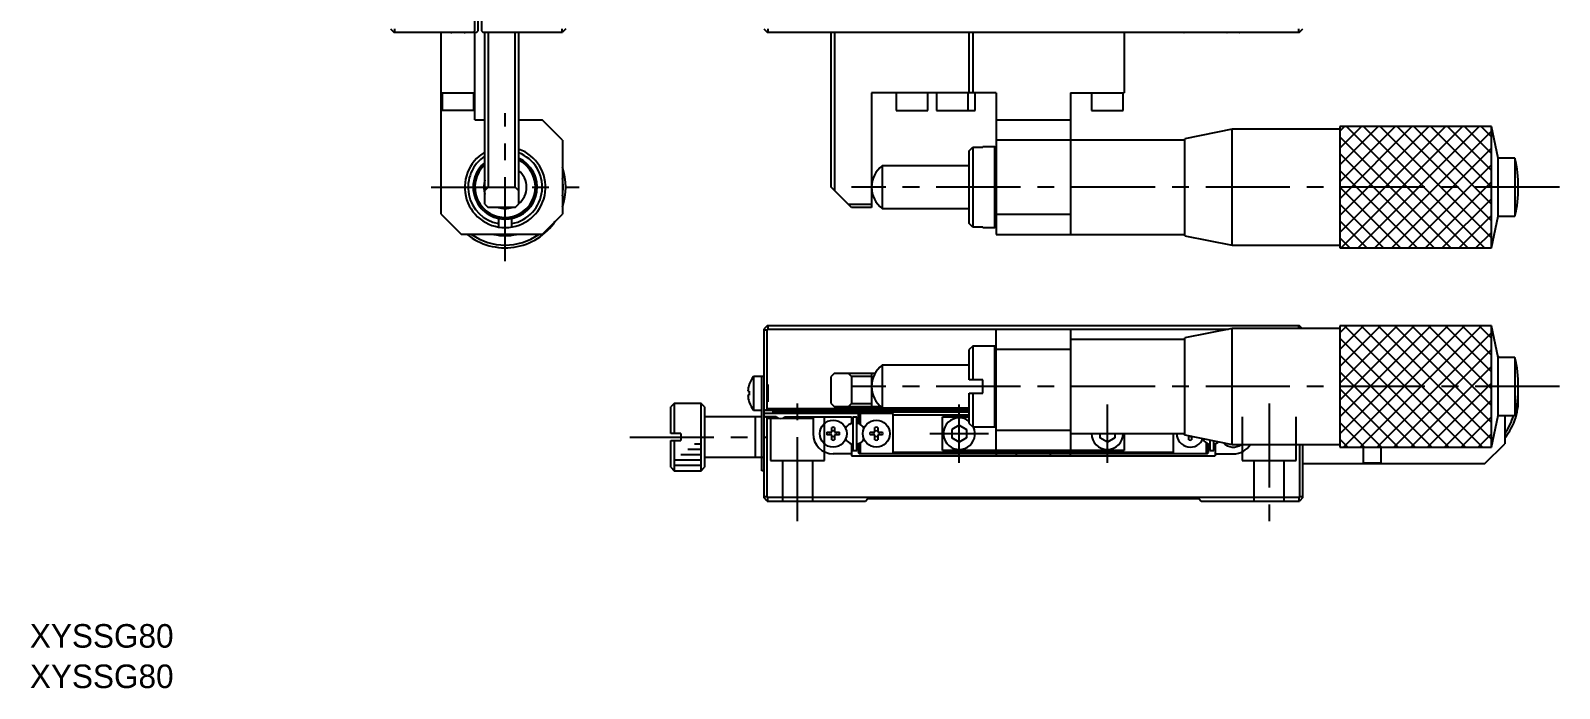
# Model space of a CAD drawing. Extents: x -18 to 390, y 9 to 263.
# Drawn here: x -18.4 to 208.5, y 9.1 to 106.7 of the extents above; entities that cross this region are included whole.
import ezdxf

# ---------------------------------------------------------------- set-up
doc = ezdxf.new("R2010")
doc.units = 0
doc.header["$LTSCALE"] = 10
doc.linetypes.add('CENTER', pattern=[2, 1.25, -0.25, 0.25, -0.25])
doc.linetypes.add('DASHED', pattern=[3.5, 2, -1.5])
doc.layers.get('0').update_dxf_attribs({"linetype": 'CONTINUOUS'})
doc.layers.add('CENTER', color=1, linetype='CENTER')
doc.styles.get("Standard").update_dxf_attribs({"font": 'FGP教科書体NT-M'})

msp = doc.modelspace()

# ---------------------------------------------------------------- linework, layer by layer
at = {"color": 7, "linetype": 'CONTINUOUS'}
for p, q in [((47.5, 106.665), (47.5, 127.465)), ((48, 106.665), (48, 127.465)), ((48.5, 119.465), (48.5, 106.665)), ((35, 106.965), (35.5, 106.465)), ((35.6, 106.465), (35.6, 106.965)), ((60.4, 106.965), (60.4, 106.465)), ((61, 106.965), (60.5, 106.465)), ((90.4, 106.965), (90.9, 106.465)), ((91, 106.965), (91, 106.465)), ((169.8, 106.465), (169.8, 106.965)), ((169.9, 106.465), (170.4, 106.965)), ((35.5, 106.465), (47.8, 106.465)), ((42.5, 79.465), (42.5, 106.465)), ((44.05, 106.409268), (44.071291, 106.409268)), ((45.928709, 106.409268), (45.95, 106.409268)), ((47.3, 106.465), (47.5, 106.665)), ((47.5, 93.465), (47.5, 106.465)), ((47.8, 106.465), (48, 106.665)), ((48.5, 106.665), (48.7, 106.465)), ((48.7, 106.465), (60.5, 106.465)), ((49, 80.965), (49, 106.465)), ((49.5, 106.465), (49.5, 83.465)), ((53.5, 83.465), (53.5, 106.465)), ((54, 106.465), (54, 80.965)), ((90.9, 106.465), (169.9, 106.465)), ((99.75, 106.409268), (99.771291, 106.409268)), ((100.4, 83.465), (100.4, 106.465)), ((100.9, 106.465), (100.9, 82.965)), ((120.9, 97.465), (120.9, 106.465)), ((121.4, 106.465), (121.4, 97.465)), ((143.9, 106.465), (143.9, 97.465)), ((152.75, 106.409268), (152.771291, 106.409268)), ((154.628709, 106.409268), (154.65, 106.409268)), ((159.15, 106.409268), (159.171291, 106.409268)), ((161.028709, 106.409268), (161.05, 106.409268)), ((42.5, 97.465), (47.5, 97.465)), ((42.65, 97.465), (42.65, 94.865)), ((47.35, 94.865), (47.35, 97.465)), ((124.9, 97.465), (106.4, 97.465)), ((106.4, 97.465), (106.4, 80.465)), ((110.05, 97.465), (110.05, 94.865)), ((114.75, 94.865), (114.75, 97.465)), ((116.05, 97.465), (116.05, 94.865)), ((120.75, 94.865), (120.75, 97.465)), ((121.75, 94.865), (121.75, 97.465)), ((124.9, 97.465), (124.9, 76.465)), ((135.9, 97.465), (143.9, 97.465)), ((135.9, 97.465), (135.9, 76.465)), ((139.05, 97.465), (139.05, 94.865)), ((143.75, 94.865), (143.75, 97.465)), ((47.35, 94.865), (42.65, 94.865)), ((47.5, 93.465), (49, 93.465)), ((54, 93.465), (57.5, 93.465)), ((60.5, 90.465), (57.5, 93.465)), ((110.05, 94.865), (114.75, 94.865)), ((116.05, 94.865), (121.75, 94.865)), ((124.9, 93.465), (135.9, 93.465)), ((139.05, 94.865), (143.75, 94.865)), ((159.9, 92.065), (152.9, 90.665)), ((159.9, 74.865), (159.9, 92.065)), ((175.9, 92.065), (159.9, 92.065)), ((175.9, 92.465), (175.9, 74.465)), ((198.4, 92.465), (175.9, 92.465)), ((198.4, 92.465), (175.9, 92.465)), ((175.9, 92.465), (175.9, 74.465)), ((199.4, 87.765), (198.4, 92.465)), ((198.4, 74.465), (198.4, 92.465)), ((198.4, 74.465), (198.4, 92.465)), ((60.5, 90.465), (60.5, 79.465)), ((120.9, 88.873327), (121.4, 89.38108)), ((120.9, 78.056673), (120.9, 88.873327)), ((121.4, 89.38108), (121.4, 77.54892)), ((121.4, 89.38108), (122.9, 89.38108)), ((122.9, 89.38108), (122.9, 89.465)), ((124.7, 89.465), (122.9, 89.465)), ((124.7, 77.465), (124.7, 89.465)), ((124.9, 89.265), (124.7, 89.465)), ((152.9, 90.465), (124.9, 90.465)), ((152.9, 76.265), (152.9, 90.665)), ((120.9, 86.64), (107.96718, 86.64)), ((107.96718, 86.64), (107.96718, 80.29)), ((201.9, 87.765), (199.4, 87.765)), ((199.4, 79.165), (199.4, 87.765)), ((201.9, 87.765), (201.9, 79.165)), ((49.5, 83.465), (49, 82.965)), ((49.5, 83.465), (53.5, 83.465)), ((54, 82.965), (53.5, 83.465)), ((103.4, 80.465), (100.4, 83.465)), ((42.5, 79.465), (45.5, 76.465)), ((49, 80.965), (49.5, 80.465)), ((53.5, 80.465), (49.5, 80.465)), ((53.5, 80.465), (54, 80.965)), ((57.5, 76.465), (60.5, 79.465)), ((102.9, 80.965), (106.4, 80.965)), ((106.4, 80.465), (103.4, 80.465)), ((107.96718, 80.29), (120.9, 80.29)), ((124.9, 79.465), (135.9, 79.465)), ((51, 79.077518), (51, 77.54892)), ((53, 77.54892), (53, 79.077518)), ((121.4, 77.54892), (120.9, 78.056673)), ((122.9, 77.54892), (121.4, 77.54892)), ((122.9, 77.465), (122.9, 77.54892)), ((122.9, 77.465), (124.7, 77.465)), ((124.7, 77.465), (124.9, 77.665)), ((198.4, 74.465), (199.4, 79.165)), ((199.4, 79.165), (201.9, 79.165)), ((57.5, 76.465), (45.5, 76.465)), ((124.9, 76.465), (152.9, 76.465)), ((152.9, 76.265), (159.9, 74.865)), ((159.9, 74.865), (175.9, 74.865)), ((175.9, 74.465), (198.4, 74.465)), ((175.9, 74.465), (198.4, 74.465)), ((90.9, 62.875), (90.4, 62.375)), ((90.4, 62.375), (90.4, 37.375)), ((90.4, 62.275), (90.9, 62.275)), ((169.9, 62.875), (90.9, 62.875)), ((90.9, 62.275), (91, 62.375)), ((90.9, 50.575), (90.9, 62.275)), ((91, 62.875), (91, 62.375)), ((91, 62.375), (159.4, 62.375)), ((124.9, 44.375), (124.9, 62.375)), ((135.9, 62.375), (135.9, 44.375)), ((159.9, 62.475), (152.9, 61.075)), ((159.9, 45.275), (159.9, 62.475)), ((175.9, 62.475), (159.9, 62.475)), ((169.8, 62.475), (169.8, 62.875)), ((170.3, 62.475), (169.9, 62.875)), ((198.4, 62.875), (175.9, 62.875)), ((175.9, 62.875), (175.9, 44.875)), ((198.4, 62.875), (175.9, 62.875)), ((175.9, 62.875), (175.9, 44.875)), ((198.4, 44.875), (198.4, 62.875)), ((199.4, 58.175), (198.4, 62.875)), ((198.4, 44.875), (198.4, 62.875)), ((121.4, 59.875), (120.9, 59.375)), ((120.9, 54.875), (120.9, 59.375)), ((121.4, 59.875), (121.4, 54.875)), ((124.7, 59.875), (121.4, 59.875)), ((124.9, 59.675), (124.7, 59.875)), ((124.7, 47.875), (124.7, 59.875)), ((135.9, 59.375), (124.9, 59.375)), ((152.9, 60.875), (135.9, 60.875)), ((152.9, 46.675), (152.9, 61.075)), ((120.9, 57.05), (107.96718, 57.05)), ((107.96718, 57.05), (107.96718, 50.7)), ((199.6, 58.175), (199.345946, 58.429054)), ((199.4, 49.575), (199.4, 58.175)), ((201.9, 58.175), (199.4, 58.175)), ((201.9, 58.175), (201.9, 49.575)), ((88.877501, 55.375), (88.877501, 50.375)), ((90.4, 55.375), (88.877501, 55.375)), ((90.1, 41.375), (90.1, 55.375)), ((100.9, 55.875), (100.4, 55.375)), ((100.4, 51.375), (100.4, 55.375)), ((100.9, 55.875), (106.936055, 55.875)), ((103.4, 55.375), (102.9, 55.875)), ((103.4, 55.375), (103.4, 51.375)), ((106.4, 55.375), (103.4, 55.375)), ((106.4, 55.875), (106.4, 50.875)), ((122.9, 54.875), (120.9, 54.875)), ((122.9, 52.875), (122.9, 54.875)), ((88.022564, 53.175), (88.234698, 53.175)), ((88.234698, 52.575), (88.022564, 52.575)), ((88.234698, 54.225), (88.234698, 54.191245)), ((88.234698, 53.175), (88.234698, 52.575)), ((90.344268, 53.825), (90.344268, 53.803709)), ((91, 54.175005), (91, 51.574995)), ((120.9, 48.375), (120.9, 52.875)), ((120.9, 52.875), (122.9, 52.875)), ((121.4, 52.875), (121.4, 47.875)), ((77.1, 51.375), (76.6, 50.875)), ((76.6, 46.874659), (76.6, 50.875)), ((81.1, 51.375), (77.1, 51.375)), ((77.1, 51.375), (77.1, 46.87538)), ((81.6, 50.875), (81.1, 51.375)), ((81.1, 41.375), (81.1, 51.375)), ((81.6, 50.875), (81.6, 41.875)), ((88.234698, 51.558755), (88.234698, 51.525)), ((88.877501, 50.375), (90.1, 50.375)), ((90.344268, 51.946291), (90.344268, 51.925)), ((90.4, 50.575), (90.6, 50.375)), ((90.4, 50.075), (90.6, 49.875)), ((90.6, 50.375), (120.9, 50.375)), ((90.7, 50.375), (90.9, 50.575)), ((120.9, 50.575), (90.9, 50.575)), ((91.8, 49.875), (91.8, 50.375)), ((92.1, 50.075), (91.9, 49.875)), ((92.1, 50.075), (92.1, 50.375)), ((120.9, 50.075), (92.1, 50.075)), ((100.4, 51.375), (100.9, 50.875)), ((107.754405, 50.875), (100.9, 50.875)), ((102.9, 50.875), (103.4, 51.375)), ((103.4, 51.375), (106.4, 51.375)), ((107.96718, 50.7), (120.9, 50.7)), ((90.1, 49.375), (81.6, 49.375)), ((89.1, 49.375), (89.1, 43.375)), ((90.6, 49.375), (90.4, 49.175)), ((109.6, 49.875), (90.6, 49.875)), ((92.238562, 49.375), (90.6, 49.375)), ((90.9, 49.175), (90.7, 49.375)), ((90.9, 37.475), (90.9, 49.175)), ((90.9, 49.175), (92.58775, 49.175)), ((93.21225, 49.175), (97.7, 49.175)), ((93.561438, 49.375), (103.4, 49.375)), ((97.7, 49.375), (97.7, 46.875)), ((100.5, 47.075), (100.5, 47.803709)), ((100.9, 47.803709), (100.9, 47.075)), ((103.4, 48.419412), (103.10625, 48.249815)), ((103.4, 49.375), (103.4, 48.419412)), ((103.6, 49.375), (103.6, 44.375)), ((103.6, 49.375), (104.2, 49.375)), ((104.2, 44.375), (104.2, 49.375)), ((104.4, 49.675), (104.6, 49.875)), ((104.4, 49.675), (104.4, 48.419412)), ((104.4, 48.419412), (104.69375, 48.249815)), ((104.7, 49.875), (104.7, 48.246188)), ((106.9, 47.075), (106.9, 47.803709)), ((107.3, 47.803709), (107.3, 47.075)), ((109.6, 43.875), (109.6, 49.875)), ((109.6, 49.675), (120.9, 49.675)), ((116.9, 44.375), (116.9, 49.375)), ((116.9, 49.375), (120.9, 49.375)), ((119.4, 48.145171), (118.3, 47.510085)), ((119.4, 48.145171), (120.5, 47.510085)), ((120.9, 48.375), (121.4, 47.875)), ((121.4, 47.875), (124.7, 47.875)), ((124.7, 47.875), (124.9, 48.075)), ((198.4, 44.875), (199.4, 49.575)), ((199.4, 49.575), (201.9, 49.575)), ((200.4, 49.575), (200.4, 45.375)), ((78.1, 46.875458), (76.6, 46.875341)), ((76.6, 45.875341), (78.1, 45.875458)), ((76.6, 41.875), (76.6, 45.875341)), ((77.1, 45.87538), (77.1, 41.375)), ((78.1, 46.87538), (78.1, 45.87538)), ((99.771291, 47.075), (100.5, 47.075)), ((100.5, 46.675), (99.771291, 46.675)), ((100.5, 45.946291), (100.5, 46.675)), ((100.9, 47.075), (101.628709, 47.075)), ((100.9, 46.675), (100.9, 45.946291)), ((101.628709, 46.675), (100.9, 46.675)), ((103.10625, 45.500185), (103.4, 45.330588)), ((104.69375, 45.500185), (104.4, 45.330588)), ((104.7, 45.503812), (104.7, 43.875)), ((106.171291, 47.075), (106.9, 47.075)), ((106.9, 46.675), (106.171291, 46.675)), ((106.9, 45.946291), (106.9, 46.675)), ((107.3, 47.075), (108.028709, 47.075)), ((107.3, 46.675), (107.3, 45.946291)), ((108.028709, 46.675), (107.3, 46.675)), ((118.3, 47.510085), (118.3, 46.239915)), ((119.4, 45.604829), (118.3, 46.239915)), ((120.5, 46.239915), (119.4, 45.604829)), ((120.5, 47.510085), (120.5, 46.239915)), ((124.9, 47.375), (135.9, 47.375)), ((135.9, 46.875), (152.9, 46.875)), ((140.3, 46.875), (140.3, 46.239915)), ((141.4, 45.604829), (140.3, 46.239915)), ((142.5, 46.239915), (141.4, 45.604829)), ((142.5, 46.875), (142.5, 46.239915)), ((143.9, 46.875), (143.9, 44.375)), ((151.2, 43.875), (151.2, 46.875)), ((152.9, 46.675), (152.771291, 46.675)), ((152.9, 46.675), (159.9, 45.275)), ((153.5, 45.946291), (153.5, 46.555)), ((153.9, 46.475), (153.9, 45.946291)), ((156.1, 43.875), (156.1, 45.503812)), ((156.4, 45.330588), (156.10625, 45.500185)), ((156.6, 45.935), (156.6, 44.375)), ((157.2, 44.375), (157.2, 45.815)), ((157.69375, 45.500185), (157.4, 45.330588)), ((81.6, 43.375), (90.1, 43.375)), ((103.4, 43.875), (100.7, 43.875)), ((103.4, 45.330588), (103.4, 43.575)), ((103.4, 43.575), (157.4, 43.575)), ((103.6, 44.375), (104.2, 44.375)), ((104.4, 45.330588), (104.4, 44.075)), ((104.4, 44.075), (104.6, 43.875)), ((156.2, 43.875), (104.6, 43.875)), ((151.2, 44.075), (109.6, 44.075)), ((143.9, 44.375), (116.9, 44.375)), ((124.9, 43.875), (124.9, 43.575)), ((127.9, 43.575), (127.9, 43.875)), ((132.9, 43.875), (132.9, 43.575)), ((135.9, 43.575), (135.9, 43.875)), ((156.2, 43.875), (156.4, 44.075)), ((156.4, 44.075), (156.4, 45.330588)), ((156.6, 44.375), (157.2, 44.375)), ((157.4, 45.330588), (157.4, 43.575)), ((157.4, 43.875), (160.1, 43.875)), ((159.9, 45.275), (175.9, 45.275)), ((169.9, 45.275), (169.9, 37.475)), ((170.4, 37.375), (170.4, 45.275)), ((175.9, 44.875), (198.4, 44.875)), ((175.9, 44.875), (198.4, 44.875)), ((179.4, 42.375), (179.4, 44.875)), ((182, 44.875), (182, 42.525)), ((197.4, 42.375), (200.4, 45.375)), ((76.6, 41.875), (77.1, 41.375)), ((77.1, 41.375), (81.1, 41.375)), ((81.1, 41.375), (81.6, 41.875)), ((90.4, 41.375), (90.1, 41.375)), ((197.4, 42.375), (170.4, 42.375)), ((179.4, 42.525), (182, 42.525)), ((90.9, 37.475), (90.4, 37.475)), ((90.9, 36.875), (90.4, 37.375)), ((91, 37.375), (90.9, 37.475)), ((90.9, 36.875), (105.5, 36.875)), ((169.8, 37.375), (91, 37.375)), ((91, 36.875), (91, 37.375)), ((105.5, 36.875), (105.85, 37.225)), ((105.85, 37.225), (154.95, 37.225)), ((154.95, 37.225), (155.3, 36.875)), ((155.3, 36.875), (169.9, 36.875)), ((169.9, 37.475), (169.8, 37.375)), ((169.8, 37.375), (169.8, 36.875)), ((170.4, 37.475), (169.9, 37.475)), ((170.4, 37.375), (169.9, 36.875))]:
    msp.add_line(p, q, dxfattribs=at)
at = {"color": 3, "linetype": 'CONTINUOUS'}
for p, q in [((175.9, 91.76), (176.605, 92.465)), ((175.9, 89.26), (179.105, 92.465)), ((175.9, 86.76), (181.605, 92.465)), ((175.9, 84.26), (184.105, 92.465)), ((175.9, 81.76), (186.605, 92.465)), ((175.9, 79.26), (189.105, 92.465)), ((175.9, 76.76), (191.605, 92.465)), ((175.9, 90.96), (192.395, 74.465)), ((176.105, 74.465), (194.105, 92.465)), ((176.895, 92.465), (194.895, 74.465)), ((178.605, 74.465), (196.605, 92.465)), ((179.395, 92.465), (197.395, 74.465)), ((181.105, 74.465), (198.4, 91.76)), ((181.895, 92.465), (198.4, 75.96)), ((184.395, 92.465), (198.4, 78.46)), ((186.895, 92.465), (198.4, 80.96)), ((189.395, 92.465), (198.4, 83.46)), ((191.895, 92.465), (198.4, 85.96)), ((194.395, 92.465), (198.4, 88.46)), ((196.895, 92.465), (198.4, 90.96)), ((183.605, 74.465), (198.4, 89.26)), ((175.9, 88.46), (189.895, 74.465)), ((186.105, 74.465), (198.4, 86.76)), ((175.9, 85.96), (187.395, 74.465)), ((188.605, 74.465), (198.4, 84.26)), ((175.9, 83.46), (184.895, 74.465)), ((191.105, 74.465), (198.4, 81.76)), ((175.9, 80.96), (182.395, 74.465)), ((175.9, 78.46), (179.895, 74.465)), ((193.605, 74.465), (198.4, 79.26)), ((175.9, 75.96), (177.395, 74.465)), ((196.105, 74.465), (198.4, 76.76)), ((175.9, 61.85), (176.925, 62.875)), ((175.9, 59.35), (179.425, 62.875)), ((175.9, 56.85), (181.925, 62.875)), ((175.9, 54.35), (184.425, 62.875)), ((175.9, 51.85), (186.925, 62.875)), ((175.9, 49.35), (189.425, 62.875)), ((175.9, 46.85), (191.925, 62.875)), ((176.425, 44.875), (194.425, 62.875)), ((176.575, 62.875), (194.575, 44.875)), ((178.925, 44.875), (196.925, 62.875)), ((179.075, 62.875), (197.075, 44.875)), ((181.425, 44.875), (198.4, 61.85)), ((181.575, 62.875), (198.4, 46.05)), ((184.075, 62.875), (198.4, 48.55)), ((186.575, 62.875), (198.4, 51.05)), ((189.075, 62.875), (198.4, 53.55)), ((191.575, 62.875), (198.4, 56.05)), ((194.075, 62.875), (198.4, 58.55)), ((196.575, 62.875), (198.4, 61.05)), ((175.9, 61.05), (192.075, 44.875)), ((183.925, 44.875), (198.4, 59.35)), ((175.9, 58.55), (189.575, 44.875)), ((186.425, 44.875), (198.4, 56.85)), ((175.9, 56.05), (187.075, 44.875)), ((175.9, 53.55), (184.575, 44.875)), ((188.925, 44.875), (198.4, 54.35)), ((175.9, 51.05), (182.075, 44.875)), ((191.425, 44.875), (198.4, 51.85)), ((175.9, 48.55), (179.575, 44.875)), ((193.925, 44.875), (198.4, 49.35)), ((175.9, 46.05), (177.075, 44.875)), ((196.425, 44.875), (198.4, 46.85)), ((78.1, 43.775), (81.1, 43.775)), ((79.1, 44.575), (81.1, 44.575)), ((80.1, 45.375), (81.1, 45.375)), ((90.1, 43.375), (90.4, 43.375)), ((77.1, 42.975), (81.1, 42.975)), ((77.1, 42.175), (81.1, 42.175))]:
    msp.add_line(p, q, dxfattribs=at)
at = {"color": 3, "linetype": 'DASHED'}
for p, q in [((91.4, 49.375), (91.4, 42.875)), ((99.4, 42.875), (99.4, 49.375)), ((161.4, 49.375), (161.4, 42.875)), ((169.4, 42.875), (169.4, 49.375)), ((91.4, 42.875), (99.4, 42.875)), ((93.15, 42.875), (93.15, 36.875)), ((97.65, 36.875), (97.65, 42.875)), ((161.4, 42.875), (169.4, 42.875)), ((163.15, 42.875), (163.15, 36.875)), ((167.65, 36.875), (167.65, 42.875))]:
    msp.add_line(p, q, dxfattribs=at)
at = {"color": 7, "linetype": 'CONTINUOUS'}
for centre in [(100.7, 46.875), (107.1, 46.875)]:
    msp.add_circle(centre, 2, dxfattribs=at)
for centre, radius, start, end in [((45, 109.465), 3.2, 249.635865, 252.729995), ((45, 109.465), 3.2, 287.270005, 290.364135), ((52, 83.465), 6, 120, 70.528779), ((52, 83.465), 5.5, 280.475682, 68.676314), ((52, 83.465), 5.5, 123.055731, 259.524318), ((52, 83.465), 4.75, 129.166711, 65.098938), ((52, 83.465), 4.5, 131.810315, 257.160412), ((52, 83.465), 4.5, 282.839588, 63.6122), ((52, 83.465), 9, 340.811863, 19.188137), ((110.400156, 83.465), 4, 127.462651, 232.537349), ((183.66, 83.465), 18.74, 346.734971, 13.265029), ((52, 83.465), 3.175, 160.888268, 199.111732), ((52, 83.465), 3.175, 309.044313, 50.955687), ((52, 83.465), 8.6, 351.253987, 8.746013), ((52, 83.465), 3.175, 250.888268, 289.111732), ((52, 83.465), 9, 231.057559, 325.859311), ((52, 83.465), 8.6, 234.484016, 305.515984), ((52, 83.465), 7.2, 256.463797, 283.536203), ((110.400156, 53.875), 4, 127.462651, 232.537349), ((183.66, 53.875), 18.74, 346.734971, 13.265029), ((92, 52.875), 4, 141.317813, 160.275366), ((92, 52.875), 3.988734, 160.731797, 175.686606), ((92, 52.875), 3.988734, 184.313394, 199.268203), ((193.4, 51.875), 9, 321.057559, 5.217354), ((92, 52.875), 4, 199.724634, 218.682187), ((92.9, 50.125), 1, 228.590378, 311.409622), ((100.7, 46.875), 0.95, 77.846803, 102.153197), ((104.014905, 46.760095), 1.75, 135, 148.118467), ((103.899999, 46.875), 1.5875, 100.89302, 149.566737), ((103.899999, 46.875), 1.5875, 60, 79.106872), ((103.9, 46.875), 1.5875, 59.739186, 60), ((103.899999, 46.875), 1.5875, 30.433182, 59.739155), ((103.785095, 46.760095), 1.75, 31.881533, 45), ((107.1, 46.875), 0.95, 77.846803, 102.153197), ((119.4, 46.875), 2.35, 50.334987, 25.184337), ((193.4, 51.875), 8.6, 324.484016, 344.487901), ((100.7, 46.875), 3, 180, 270), ((100.7, 46.875), 0.95, 167.846803, 192.153197), ((100.7, 46.875), 0.435085, 152.633517, 207.366483), ((100.7, 46.875), 0.435085, 62.633517, 117.366483), ((100.7, 46.875), 0.435085, 242.633517, 297.366483), ((100.7, 46.875), 0.95, 257.846803, 282.153197), ((100.7, 46.875), 0.435085, 332.633517, 27.366483), ((100.7, 46.875), 0.95, 347.846803, 12.153197), ((104.014905, 46.989905), 1.75, 211.881533, 225), ((103.899999, 46.875), 1.5875, 210.433263, 224.999751), ((103.899999, 46.875), 1.5875, 225.000026, 259.10691), ((103.899999, 46.875), 1.5875, 280.893128, 300.260845), ((103.9, 46.875), 1.5875, 300.260814, 315), ((103.899999, 46.875), 1.5875, 315.000026, 329.566818), ((103.785095, 46.989905), 1.75, 315, 328.118467), ((107.1, 46.875), 0.95, 167.846803, 192.153197), ((107.1, 46.875), 0.435085, 152.633517, 207.366483), ((107.1, 46.875), 0.435085, 62.633517, 117.366483), ((107.1, 46.875), 0.435085, 242.633517, 297.366483), ((107.1, 46.875), 0.95, 257.846803, 282.153197), ((107.1, 46.875), 0.435085, 332.633517, 27.366483), ((107.1, 46.875), 0.95, 347.846803, 12.153197), ((141.4, 46.875), 2.35, 180, 0), ((153.7, 46.875), 2, 180, 338.523844), ((153.7, 46.875), 0.95, 180, 192.153197), ((153.7, 46.875), 0.435085, 242.633517, 294.46138), ((153.7, 46.875), 0.95, 257.846803, 282.153197), ((157.014905, 46.989905), 1.75, 211.881533, 225), ((156.899999, 46.875), 1.5875, 210.433263, 224.999751), ((156.899999, 46.875), 1.5875, 225.000026, 259.10691), ((156.899999, 46.875), 1.5875, 280.89309, 300), ((156.9, 46.875), 1.5875, 300, 310.542527), ((160.1, 46.875), 2, 222.211196, 306.869898), ((160.1, 46.875), 3, 270, 327.769047)]:
    msp.add_arc(centre, radius, start, end, dxfattribs=at)
at = {"color": 3, "linetype": 'CONTINUOUS'}
for start, end in [(129.166711, 257.846803), (282.153197, 65.098938)]:
    msp.add_arc((52, 83.465), 4.75, start, end, dxfattribs=at)
at = {"color": 9, "linetype": 'CONTINUOUS'}
msp.add_arc((52, 83.465), 4.5, 131.810315, 63.6122, dxfattribs=at)
at = {"layer": 'CENTER', "color": 1, "linetype": 'CENTER'}
for p, q in [((52, 72.465), (52, 94.465)), ((41, 83.465), (63, 83.465)), ((208.5, 83.465), (103.4, 83.465)), ((208.5, 53.875), (103.4, 53.875)), ((95.4, 33.875), (95.4, 51.375)), ((119.4, 42.525), (119.4, 51.225)), ((141.4, 42.525), (141.4, 51.225)), ((165.4, 51.375), (165.4, 33.875)), ((70.5, 46.375), (90.9, 46.375)), ((115.05, 46.875), (123.75, 46.875)), ((137.05, 46.875), (145.75, 46.875))]:
    msp.add_line(p, q, dxfattribs=at)

# ---------------------------------------------------------------- texts
at = {"color": 7, "linetype": 'CONTINUOUS'}
for p in [(-18.552162, 15.100824), (-18.552162, 9.100824)]:
    msp.add_text('XYSSG80', height=3.5, dxfattribs=at).set_placement(p)

doc.saveas('drawing.dxf')
